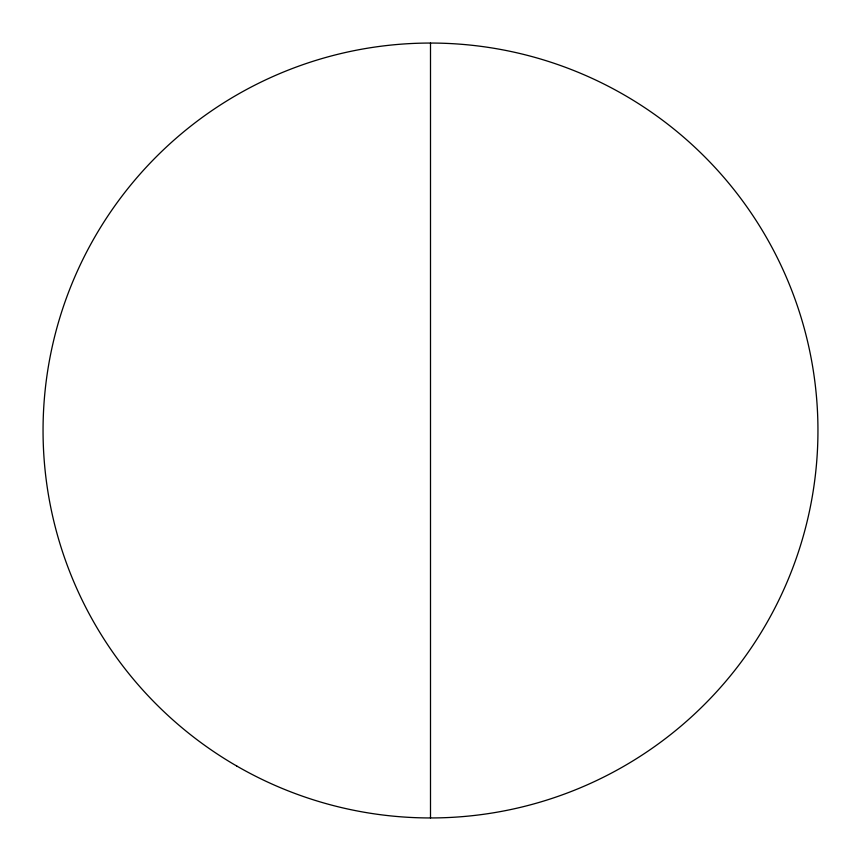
<?xml version="1.0" encoding="UTF-8"?>
<svg xmlns="http://www.w3.org/2000/svg" width="861" height="861" viewBox="0 0 861 861"><rect width="100%" height="100%" fill="white"/><g stroke="black" fill="none" stroke-linecap="round" stroke-linejoin="round"><path stroke-width="1.29" d="M430.5 43.05L430.5 817.95M236.775 766.042A387.45 387.45 0 0 0 817.95 430.5A387.45 387.45 0 0 0 236.775 94.958A387.45 387.45 0 0 0 236.775 766.042"/></g></svg>
